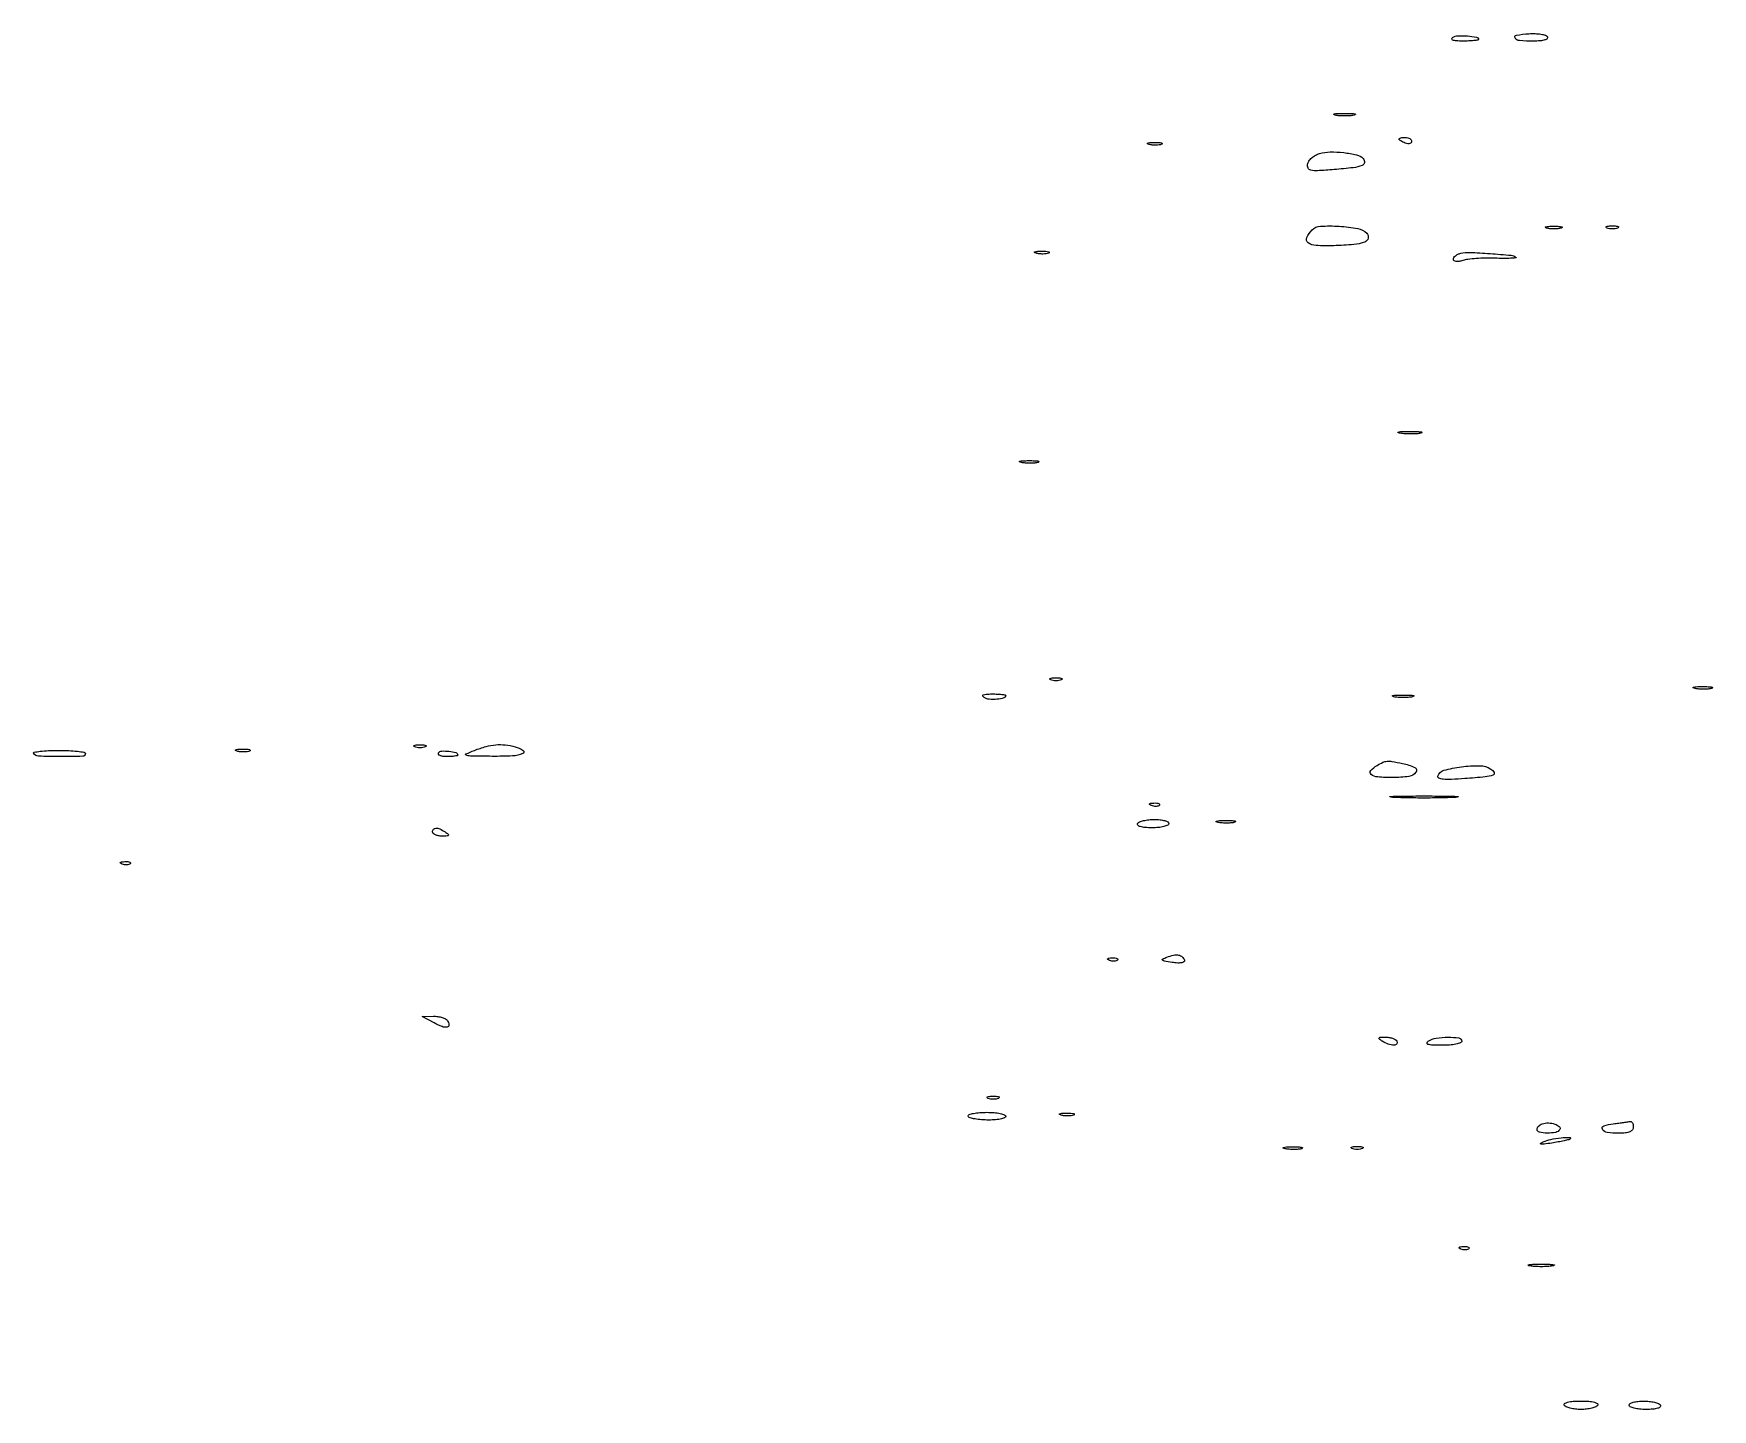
# Model space of a CAD drawing. Extents: x 0 to 1897, y 0 to 3427.
# Drawn here: x 1069.6 to 1470.9, y 551 to 879.8 of the extents above; entities that cross this region are included whole.
import ezdxf

# ---------------------------------------------------------------- set-up
doc = ezdxf.new("R2010")
doc.units = 0
doc.header["$MEASUREMENT"] = 0

msp = doc.modelspace()

# ---------------------------------------------------------------- linework, layer by layer
for points in [[(1415, 878.383423, -0.374717), (1414.867358, 878.231285, -0.009714), (1413.898438, 878.117129, -0.015892), (1412.687806, 878.037028, -0.009593), (1411.25, 878.015313, -0.014694), (1409.698318, 878.067265, -0.068249), (1408.821687, 878.244184, -0.324531), (1408.624852, 878.527164, -0.251563), (1408.814646, 878.864283, -0.130096), (1410.103817, 879.272129, -0.031322), (1412.36383, 879.238313, -0.0267), (1414.526458, 878.953434, -0.36119)], [(1431.488286, 879.018954, -0.353331), (1431.435944, 878.604761, -0.118605), (1430.871601, 878.274325, -0.054046), (1429.747674, 878.063282, -0.019409), (1428.118034, 878, -0.018729), (1424.788065, 878.124775, -0.240178), (1423.754333, 878.753357, -0.532787), (1424.055577, 879.41715, -0.023915), (1427.026076, 879.768954, -0.025681), (1428.539596, 879.797277, -0.033483), (1429.917741, 879.659585, -0.035462), (1431.004427, 879.396628, -0.179107)], [(1385.25, 860.294267, -0.029693), (1384.225293, 860.159351, -0.017887), (1383, 860.115502, -0.017887), (1381.774707, 860.159351, -0.029693), (1380.75, 860.294267, -0.142433), (1380.439977, 860.453014, -0.611425), (1380.482813, 860.600334, -0.039503), (1381.38851, 860.701569, -0.008087), (1383, 860.727636, -0.008087), (1384.61149, 860.701569, -0.039503), (1385.517187, 860.600334, -0.611425), (1385.560023, 860.453014, -0.142433)], [(1399, 854.031385, -0.184534), (1398.877514, 853.710807, -0.147206), (1398.559375, 853.516384, -0.100118), (1398.074366, 853.488865, -0.055937), (1397.5, 853.638374, -0.02136), (1396.925442, 853.887494, -0.030395), (1396.440625, 854.160341, -0.030693), (1396.087111, 854.420671, -0.222225), (1396, 854.606989, -0.289661), (1396.096084, 854.758929, -0.046727), (1396.440625, 854.884553, -0.039339), (1396.925176, 854.971531, -0.024748), (1397.5, 855, -0.062722), (1398.073532, 854.92777, -0.08088), (1398.559375, 854.715469, -0.098158), (1398.884506, 854.400789, -0.152681)], [(1339.269032, 853.344063, -0.06278), (1338.671085, 853.185595, -0.030339), (1337.880008, 853.127736, -0.029507), (1337.036634, 853.167106, -0.037336), (1336.269032, 853.307009, -0.087174), (1335.883358, 853.48334, -0.597527), (1335.900903, 853.643467, -0.080377), (1336.431793, 853.764444, -0.012823), (1337.5, 853.805051, -0.014395), (1338.580113, 853.787295, -0.052471), (1339.257153, 853.684921, -0.333666), (1339.386009, 853.52287, -0.31318)], [(1387.433333, 849.938851, -0.238957), (1387.755411, 849.002842, -0.274216), (1387.173287, 848.272562, -0.061959), (1385.043817, 847.754206, -0.008535), (1380.495388, 847.307272, -0.005672), (1376.499854, 847.029005, -0.064527), (1374.924758, 847.140531, -0.236199), (1374.279448, 847.644945, -0.159763), (1374.159322, 848.588777, -0.105037), (1374.476581, 849.340085, -0.057971), (1375.140176, 850.089588, -0.054035), (1376.02503, 850.724424, -0.057962), (1377.005251, 851.137215, -0.067249), (1379.519442, 851.513313, -0.032163), (1382.787805, 851.349395, -0.030132), (1385.850319, 850.808986, -0.134646)], [(1388.276832, 832.123168, -0.257152), (1388.621813, 830.932441, -0.25082), (1387.802472, 829.984759, -0.07022), (1385.16919, 829.378758, -0.014621), (1380.422188, 829.109104, -0.01976), (1376.176324, 829.160104, -0.145799), (1374.287972, 829.830389, -0.358073), (1373.976622, 831.03736, -0.084256), (1375.25, 832.885318, -0.189065), (1377.213107, 833.775228, -0.027589), (1381.674597, 833.760618, -0.028915), (1386.129484, 833.240373, -0.154033)], [(1434.75, 833.310674, -0.039571), (1433.952734, 833.168469, -0.024357), (1433, 833.122029, -0.024357), (1432.047266, 833.168469, -0.039571), (1431.25, 833.310674, -0.161593), (1430.99086, 833.478988, -0.542911), (1431.042187, 833.633659, -0.052887), (1431.748017, 833.740287, -0.011065), (1433, 833.767997, -0.011065), (1434.251983, 833.740287, -0.052887), (1434.957813, 833.633659, -0.542911), (1435.00914, 833.478988, -0.161593)], [(1448.25, 833.337719, -0.057986), (1447.679992, 833.181385, -0.037979), (1447, 833.12966, -0.037979), (1446.320008, 833.181385, -0.057986), (1445.75, 833.337719, -0.174857), (1445.540618, 833.525001, -0.447206), (1445.601562, 833.693942, -0.078554), (1446.10856, 833.810911, -0.017491), (1447, 833.842105, -0.017491), (1447.89144, 833.810911, -0.078554), (1448.398438, 833.693942, -0.447206), (1448.459382, 833.525001, -0.174857)], [(1312.269032, 827.344063, -0.06278), (1311.671085, 827.185595, -0.030339), (1310.880008, 827.127736, -0.029507), (1310.036634, 827.167106, -0.037336), (1309.269032, 827.307009, -0.087174), (1308.883358, 827.48334, -0.597527), (1308.900903, 827.643467, -0.080377), (1309.431793, 827.764444, -0.012823), (1310.5, 827.805051, -0.014395), (1311.580113, 827.787295, -0.052471), (1312.257153, 827.684921, -0.333666), (1312.386009, 827.52287, -0.31318)], [(1423.948593, 826.329176, -0.662463), (1423.899695, 826.18105, -0.009708), (1422.664372, 826.103917, -0.012388), (1421.006835, 826.073797, -0.006515), (1418.946837, 826.114251, 0.012838), (1416.695268, 826.129992, 0.01269), (1414.437107, 826.030427, 0.012647), (1412.466856, 825.843218, 0.046861), (1411.248244, 825.57879, -0.035376), (1410.354429, 825.363267, -0.07263), (1409.635961, 825.348262, -0.121255), (1409.17509, 825.524611, -0.245779), (1409, 825.859288, -0.151991), (1409.128607, 826.272589, -0.069834), (1409.514062, 826.692379, -0.059618), (1410.080582, 827.055081, -0.050241), (1410.75, 827.299424, -0.072817), (1412.872809, 827.521436, -0.008052), (1417.760482, 827.241184, -0.005051), (1422.811975, 826.8185, -0.157762)], [(1401.26375, 784.296069, -0.031163), (1400.209518, 784.160023, -0.015827), (1398.872547, 784.114038, -0.015659), (1397.485188, 784.153707, -0.022548), (1396.26375, 784.282419, -0.075924), (1395.761725, 784.438612, -0.720633), (1395.780601, 784.581582, -0.040183), (1396.711719, 784.684722, -0.006817), (1398.5, 784.713986, -0.00738), (1400.29708, 784.692368, -0.030832), (1401.374351, 784.596853, -0.49082), (1401.455688, 784.450815, -0.248898)], [(1309.761659, 777.31292, -0.041951), (1308.934218, 777.169017, -0.020826), (1307.869594, 777.119272, -0.020511), (1306.754739, 777.159391, -0.028254), (1305.761659, 777.292739, -0.082665), (1305.319562, 777.45659, -0.67161), (1305.339362, 777.605813, -0.053901), (1306.071102, 777.715166, -0.008901), (1307.5, 777.747817, -0.009782), (1308.938425, 777.726931, -0.038992), (1309.814362, 777.62839, -0.417468), (1309.916221, 777.476221, -0.285845)], [(1315.25, 725.337719, -0.057986), (1314.679992, 725.181385, -0.037979), (1314, 725.12966, -0.037979), (1313.320008, 725.181385, -0.057986), (1312.75, 725.337719, -0.174857), (1312.540618, 725.525001, -0.447206), (1312.601562, 725.693942, -0.078554), (1313.10856, 725.810911, -0.017491), (1314, 725.842105, -0.017491), (1314.89144, 725.810911, -0.078554), (1315.398438, 725.693942, -0.447206), (1315.459382, 725.525001, -0.174857)], [(1470.761659, 723.31292, -0.041951), (1469.934218, 723.169017, -0.020826), (1468.869594, 723.119272, -0.020511), (1467.754739, 723.159391, -0.028254), (1466.761659, 723.292739, -0.082665), (1466.319562, 723.45659, -0.67161), (1466.339362, 723.605813, -0.053901), (1467.071102, 723.715166, -0.008901), (1468.5, 723.747817, -0.009782), (1469.938425, 723.726931, -0.038992), (1470.814362, 723.62839, -0.417468), (1470.916221, 723.476221, -0.285845)], [(1302, 721.616631, -0.337609), (1301.556348, 721.034473, -0.042433), (1299.89573, 720.7261, -0.04392), (1298.068486, 720.705985, -0.122602), (1296.860698, 721.107255, -0.13804), (1296.529091, 721.476533, -0.420841), (1296.629811, 721.761872, -0.09353), (1297.321465, 721.937202, -0.014259), (1298.75, 721.984687, -0.011072), (1299.99606, 721.962965, -0.0183), (1301.045312, 721.882887, -0.012678), (1301.871521, 721.768039, -0.367104)], [(1399.25, 721.294267, -0.029693), (1398.225293, 721.159351, -0.017887), (1397, 721.115502, -0.017887), (1395.774707, 721.159351, -0.029693), (1394.75, 721.294267, -0.142433), (1394.439977, 721.453014, -0.611425), (1394.482813, 721.600334, -0.039503), (1395.38851, 721.701569, -0.008087), (1397, 721.727636, -0.008087), (1398.61149, 721.701569, -0.039503), (1399.517187, 721.600334, -0.611425), (1399.560023, 721.453014, -0.142433)], [(1081.999186, 707.75, -0.40598), (1081.360414, 707.091532, -0.007479), (1076.053051, 707.015513, -0.008439), (1070.769407, 707.108054, -0.250775), (1069.649665, 707.757837, -0.521208), (1069.77795, 708.055136, -0.019227), (1071.201387, 708.290758, -0.020589), (1073.164225, 708.456859, -0.011119), (1075.589834, 708.507837, -0.010984), (1078.046932, 708.450846, -0.018136), (1080.116103, 708.28199, -0.01246), (1081.74726, 708.047779, -0.365647)], [(1121.269032, 708.344063, -0.06278), (1120.671085, 708.185595, -0.030339), (1119.880008, 708.127736, -0.029507), (1119.036634, 708.167106, -0.037336), (1118.269032, 708.307009, -0.087174), (1117.883358, 708.48334, -0.597527), (1117.900903, 708.643467, -0.080377), (1118.431793, 708.764444, -0.012823), (1119.5, 708.805051, -0.014395), (1120.580113, 708.787295, -0.052471), (1121.257153, 708.684921, -0.333666), (1121.386009, 708.52287, -0.31318)], [(1163.25, 709.337719, -0.057986), (1162.679992, 709.181385, -0.037979), (1162, 709.12966, -0.037979), (1161.320008, 709.181385, -0.057986), (1160.75, 709.337719, -0.174857), (1160.540618, 709.525001, -0.447206), (1160.601562, 709.693942, -0.078554), (1161.10856, 709.810911, -0.017491), (1162, 709.842105, -0.017491), (1162.89144, 709.810911, -0.078554), (1163.398438, 709.693942, -0.447206), (1163.459382, 709.525001, -0.174857)], [(1171, 707.383369, -0.349346), (1170.879937, 707.2325, -0.019434), (1170.248289, 707.112615, -0.023105), (1169.422036, 707.027624, -0.014076), (1168.440983, 707, -0.034022), (1167.498384, 707.064213, -0.072514), (1166.798181, 707.266173, -0.140077), (1166.447967, 707.563512, -0.293546), (1166.441979, 707.90612, -0.247083), (1167.186995, 708.345402, -0.040643), (1168.913115, 708.288511, -0.041024), (1170.564817, 707.960239, -0.33489)], [(1184.75, 709.369714, -0.084785), (1186.630564, 708.504967, -0.594794), (1186.550536, 707.72721, -0.086735), (1184.086627, 707.170902, -0.014711), (1179.25, 707.076078, -0.001591), (1174.019523, 707.14407, -0.076928), (1172.989713, 707.320562, -0.680781), (1172.972604, 707.64873, -0.014968), (1175, 708.5, -0.025113), (1177.768088, 709.409272, -0.044579), (1180.129206, 709.834205, -0.049025), (1182.367849, 709.814046, -0.038735)], [(1396.875, 705.375, -0.057959), (1399.746328, 704.445145, -0.469264), (1400.061985, 703.278811, -0.208664), (1398.389926, 702.262465, -0.033698), (1394.5, 702, -0.020315), (1390.929246, 702.145138, -0.14611), (1389.340735, 702.763849, -0.432947), (1389.254822, 703.694529, -0.079736), (1390.75, 704.919901, -0.024344), (1392.163095, 705.6533, -0.089208), (1393.135816, 705.903864, -0.060661), (1394.313747, 705.848452, -0.007304)], [(1417.97104, 704.03906, -0.140256), (1418.715016, 703.204682, -0.443344), (1418.466301, 702.591119, -0.063559), (1416.630407, 702.172632, -0.005169), (1411.703815, 701.74377, -0.008751), (1408.536175, 701.55669, -0.034374), (1406.581125, 701.609944, -0.072002), (1405.513109, 701.870974, -0.396061), (1405.286313, 702.361445, -0.249578), (1406.733498, 703.738423, -0.034987), (1410.91529, 704.592369, -0.037848), (1415.311638, 704.838084, -0.136868)], [(1338.729167, 695.395833, -0.126455), (1338.402231, 695.202593, -0.060344), (1337.916927, 695.123424, -0.05415), (1337.359369, 695.160852, -0.051402), (1336.8125, 695.316886, -0.054073), (1336.395823, 695.538436, -0.470617), (1336.37858, 695.720685, -0.168741), (1336.670344, 695.862007, -0.018894), (1337.416667, 695.921053, -0.028489), (1338.112848, 695.910055, -0.077125), (1338.592839, 695.799335, -0.208169), (1338.77538, 695.614691, -0.296942)], [(1409.25, 697.257493, -0.00749), (1405.949496, 697.149904, -0.004402), (1402, 697.115135, -0.004402), (1398.050504, 697.149904, -0.00749), (1394.75, 697.257493, -0.04765), (1393.87776, 697.382897, -0.86651), (1393.889063, 697.501229, -0.009912), (1396.80072, 697.582024, -0.001979), (1402, 697.602606, -0.001979), (1407.19928, 697.582024, -0.009912), (1410.110937, 697.501229, -0.86651), (1410.12224, 697.382897, -0.04765)], [(1341, 691, -0.297764), (1340.746916, 690.612706, -0.042932), (1339.807664, 690.29375, -0.03716), (1338.496569, 690.072375, -0.02325), (1336.940983, 690, -0.019531), (1335.311372, 690.063682, -0.051222), (1334.16126, 690.273526, -0.106919), (1333.562569, 690.597376, -0.369423), (1333.5, 691, -0.159713), (1333.95866, 691.386693, -0.035556), (1334.947275, 691.70625, -0.033489), (1336.196361, 691.926586, -0.026918), (1337.559017, 692, -0.027497), (1338.877484, 691.927436, -0.043243), (1339.989211, 691.70625, -0.053437), (1340.770364, 691.385522, -0.275259)], [(1356.761659, 691.31292, -0.041951), (1355.934218, 691.169017, -0.020826), (1354.869594, 691.119272, -0.020511), (1353.754739, 691.159391, -0.028254), (1352.761659, 691.292739, -0.082665), (1352.319562, 691.45659, -0.67161), (1352.339362, 691.605813, -0.053901), (1353.071102, 691.715166, -0.008901), (1354.5, 691.747817, -0.009782), (1355.938425, 691.726931, -0.038992), (1356.814362, 691.62839, -0.417468), (1356.916221, 691.476221, -0.285845)], [(1168, 689, -0.023197), (1168.728886, 688.479509, -0.409657), (1168.762149, 688.218347, -0.220444), (1168.444209, 688.050422, -0.011293), (1167.25, 688.015313, -0.042523), (1166.388595, 688.082804, -0.062416), (1165.660938, 688.298248, -0.082215), (1165.167975, 688.618823, -0.210568), (1165, 689, -0.163584), (1165.224247, 689.667076, -0.234725), (1165.772965, 689.939692, -0.112355), (1166.698623, 689.729028, -0.031558)], [(1092.729167, 681.395833, -0.126455), (1092.402231, 681.202593, -0.060344), (1091.916927, 681.123424, -0.05415), (1091.359369, 681.160852, -0.051402), (1090.8125, 681.316886, -0.054073), (1090.395823, 681.538436, -0.470617), (1090.37858, 681.720685, -0.168741), (1090.670344, 681.862007, -0.018894), (1091.416667, 681.921053, -0.028489), (1092.112848, 681.910055, -0.077125), (1092.592839, 681.799335, -0.208169), (1092.77538, 681.614691, -0.296942)], [(1328.729167, 658.395833, -0.126455), (1328.402231, 658.202593, -0.060344), (1327.916927, 658.123424, -0.05415), (1327.359369, 658.160852, -0.051402), (1326.8125, 658.316886, -0.054073), (1326.395823, 658.538436, -0.470617), (1326.37858, 658.720685, -0.168741), (1326.670344, 658.862007, -0.018894), (1327.416667, 658.921053, -0.028489), (1328.112848, 658.910055, -0.077125), (1328.592839, 658.799335, -0.208169), (1328.77538, 658.614691, -0.296942)], [(1344.714419, 658.356742, -0.321557), (1344.598964, 657.984139, -0.117273), (1344.064337, 657.74884, -0.058639), (1343.101677, 657.687164, -0.023145), (1341.778874, 657.819147, -0.006319), (1339.91987, 658.116034, -0.152761), (1339.457747, 658.353212, -0.512927), (1339.500716, 658.629235, -0.024528), (1340.501955, 659.075694, -0.03884), (1342.101545, 659.557841, -0.096337), (1343.319539, 659.585905, -0.140773), (1344.177336, 659.172862, -0.130887)], [(1168.541119, 643.933469, -0.119771), (1168.882402, 642.886699, -0.386987), (1168.470712, 642.358115, -0.137845), (1167.261245, 642.483569, -0.029836), (1165.338408, 643.381704), (1162.5, 644.919925), (1165.190983, 644.959962, -0.036815), (1166.269373, 644.896566, -0.041274), (1167.285116, 644.674945, -0.045434), (1168.102054, 644.340926, -0.13539)], [(1395.5, 639, -0.320535), (1395.45743, 638.363698, -0.224569), (1394.783871, 638.04511, -0.088074), (1393.434617, 638.284637, -0.055643), (1392, 639, -0.021402), (1391.259195, 639.524997, -0.400385), (1391.220225, 639.783207, -0.230617), (1391.521535, 639.950013, -0.011327), (1392.690983, 639.984687, -0.041968), (1393.574963, 639.916577, -0.044123), (1394.419912, 639.701752, -0.048375), (1395.108156, 639.382909, -0.122282)], [(1411, 639, -0.317542), (1410.725759, 638.611724, -0.034138), (1409.604687, 638.298248, -0.032089), (1408.070668, 638.081679, -0.019832), (1406.25, 638.015313, -0.009431), (1404.019476, 638.064582, -0.063395), (1402.929865, 638.248894, -0.375494), (1402.72435, 638.578012, -0.212321), (1403, 639, -0.103878), (1404.903626, 639.731172, -0.039948), (1407.741399, 639.958258, -0.037192), (1410.341419, 639.764589, -0.371301)], [(1300.25, 625.337719, -0.057986), (1299.679992, 625.181385, -0.037979), (1299, 625.12966, -0.037979), (1298.320008, 625.181385, -0.057986), (1297.75, 625.337719, -0.174857), (1297.540618, 625.525001, -0.447206), (1297.601562, 625.693942, -0.078554), (1298.10856, 625.810911, -0.017491), (1299, 625.842105, -0.017491), (1299.89144, 625.810911, -0.078554), (1300.398438, 625.693942, -0.447206), (1300.459382, 625.525001, -0.174857)], [(1302, 621.036498, -0.319617), (1301.737, 620.667097, -0.035444), (1300.678125, 620.382558, -0.032776), (1299.224874, 620.198282, -0.02017), (1297.5, 620.163321, -0.018252), (1295.775122, 620.261001, -0.029473), (1294.321875, 620.483609, -0.029568), (1293.247262, 620.78107, -0.320777), (1293, 621.126823, -0.325648), (1293.24823, 621.467537, -0.029976), (1294.321875, 621.743504, -0.029661), (1295.775065, 621.93697, -0.018264), (1297.5, 622, -0.020173), (1299.22481, 621.930384, -0.032573), (1300.678125, 621.716971, -0.034952), (1301.738034, 621.411268, -0.314855)], [(1318.269032, 621.344063, -0.06278), (1317.671085, 621.185595, -0.030339), (1316.880008, 621.127736, -0.029507), (1316.036634, 621.167106, -0.037336), (1315.269032, 621.307009, -0.087174), (1314.883358, 621.48334, -0.597527), (1314.900903, 621.643467, -0.080377), (1315.431793, 621.764444, -0.012823), (1316.5, 621.805051, -0.014395), (1317.580113, 621.787295, -0.052471), (1318.257153, 621.684921, -0.333666), (1318.386009, 621.52287, -0.31318)], [(1434.429736, 617.88631, -0.208815), (1433.45357, 617.210556, -0.049887), (1431.443195, 617.020817, -0.052523), (1429.55204, 617.230721, -0.352417), (1429, 617.916667, -0.119755), (1429.092785, 618.298504, -0.068844), (1429.367188, 618.687607, -0.062449), (1429.772056, 619.024745, -0.061344), (1430.25, 619.25391, -0.090076), (1431.70123, 619.465673, -0.070479), (1433.271434, 619.187248, -0.100691), (1434.32367, 618.589069, -0.36694)], [(1452, 618.5, -0.162841), (1451.776738, 617.832658, -0.129215), (1451.176503, 617.35898, -0.076643), (1450.129639, 617.082622, -0.026284), (1448.559017, 617, -0.033977), (1445.751057, 617.191031, -0.230613), (1444.626911, 617.942335, -0.476425), (1444.934348, 618.756932, -0.049417), (1447.231016, 619.275189, 0.001853), (1448.537636, 619.441881, 0.002254), (1449.760048, 619.608045, 0.001895), (1450.787101, 619.756345, 0.01576), (1451.25, 619.839963, -0.20787), (1451.535392, 619.782208, -0.113217), (1451.779687, 619.512364, -0.079088), (1451.945088, 619.062636, -0.048683)], [(1436.916667, 615.63266, -0.120459), (1436.592716, 615.462852, -0.006366), (1435.447396, 615.194311, -0.009719), (1434.062683, 614.916301, -0.006898), (1432.5, 614.656249, -0.006223), (1430.670501, 614.400929, -0.068523), (1429.931864, 614.408771, -0.669598), (1429.885949, 614.593758, -0.052205), (1430.5, 614.953304, -0.056746), (1432.26298, 615.521981, -0.023299), (1434.750417, 615.903188, -0.027799), (1436.7774, 616.004412, -0.689044)], [(1372.761659, 613.31292, -0.041951), (1371.934218, 613.169017, -0.020826), (1370.869594, 613.119272, -0.020511), (1369.754739, 613.159391, -0.028254), (1368.761659, 613.292739, -0.082665), (1368.319562, 613.45659, -0.67161), (1368.339362, 613.605813, -0.053901), (1369.071102, 613.715166, -0.008901), (1370.5, 613.747817, -0.009782), (1371.938425, 613.726931, -0.038992), (1372.814362, 613.62839, -0.417468), (1372.916221, 613.476221, -0.285845)], [(1387.25, 613.337719, -0.057986), (1386.679992, 613.181385, -0.037979), (1386, 613.12966, -0.037979), (1385.320008, 613.181385, -0.057986), (1384.75, 613.337719, -0.174857), (1384.540618, 613.525001, -0.447206), (1384.601562, 613.693942, -0.078554), (1385.10856, 613.810911, -0.017491), (1386, 613.842105, -0.017491), (1386.89144, 613.810911, -0.078554), (1387.398438, 613.693942, -0.447206), (1387.459382, 613.525001, -0.174857)], [(1412.729167, 589.395833, -0.126455), (1412.402231, 589.202593, -0.060344), (1411.916927, 589.123424, -0.05415), (1411.359369, 589.160852, -0.051402), (1410.8125, 589.316886, -0.054073), (1410.395823, 589.538436, -0.470617), (1410.37858, 589.720685, -0.168741), (1410.670344, 589.862007, -0.018894), (1411.416667, 589.921053, -0.028489), (1412.112848, 589.910055, -0.077125), (1412.592839, 589.799335, -0.208169), (1412.77538, 589.614691, -0.296942)], [(1432.75, 585.283746, -0.023547), (1431.497782, 585.153981, -0.014044), (1430, 585.111902, -0.014044), (1428.502218, 585.153981, -0.023547), (1427.25, 585.283746, -0.124239), (1426.887591, 585.435926, -0.664672), (1426.923437, 585.577962, -0.03126), (1428.02938, 585.675363, -0.006336), (1430, 585.700336, -0.006336), (1431.97062, 585.675363, -0.03126), (1433.076563, 585.577962, -0.664672), (1433.112409, 585.435926, -0.124239)], [(1443.5, 552, -0.158284), (1443.044084, 551.61344, -0.036095), (1442.070061, 551.29375, -0.033884), (1440.840047, 551.073436, -0.02738), (1439.5, 551, -0.02738), (1438.159953, 551.073436, -0.033884), (1436.929939, 551.29375, -0.036095), (1435.955916, 551.61344, -0.158284), (1435.5, 552, -0.400129), (1435.585927, 552.407822, -0.089468), (1436.299254, 552.729322, -0.044569), (1437.622046, 552.937233, -0.016707), (1439.5, 553, -0.016707), (1441.377954, 552.937233, -0.044569), (1442.700746, 552.729322, -0.089468), (1443.414073, 552.407822, -0.400129)], [(1458.5, 552, -0.369423), (1458.437431, 551.597376, -0.106919), (1457.83874, 551.273526, -0.051222), (1456.688628, 551.063682, -0.019531), (1455.059017, 551, -0.02325), (1453.503431, 551.072375, -0.03716), (1452.192336, 551.29375, -0.042932), (1451.253084, 551.612706, -0.297764), (1451, 552, -0.275259), (1451.229636, 552.385522, -0.053437), (1452.010789, 552.70625, -0.043243), (1453.122516, 552.927436, -0.027497), (1454.440983, 553, -0.026918), (1455.803639, 552.926586, -0.033489), (1457.052725, 552.70625, -0.035556), (1458.04134, 552.386693, -0.159713)]]:
    msp.add_lwpolyline(points, format="xyb", close=True)

doc.saveas('drawing.dxf')
